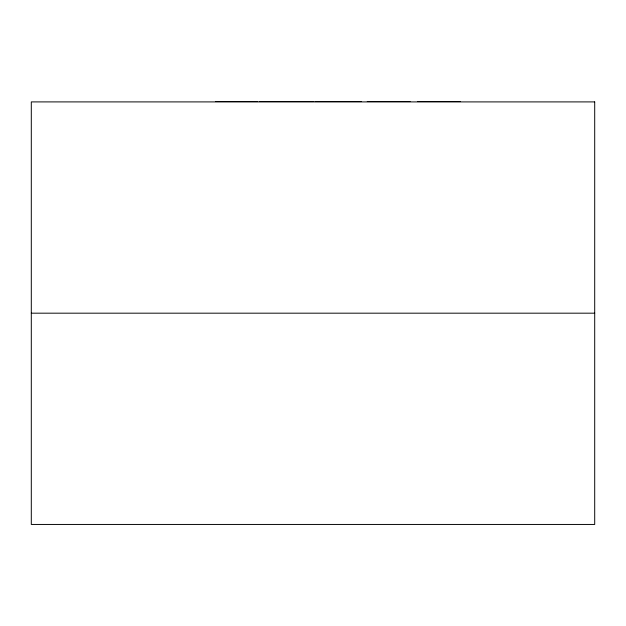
<?xml version="1.0" encoding="UTF-8"?>
<svg xmlns="http://www.w3.org/2000/svg" width="626" height="626" viewBox="0 0 626 626"><rect width="100%" height="100%" fill="white"/><g stroke="black" fill="none" stroke-linecap="round" stroke-linejoin="round"><path stroke-width="0.94" d="M215.493 101.553L257.763 101.553M259.43 101.553L313.305 101.553M315.058 101.553L361.241 101.553M367.266 101.553L410.085 101.553M417.55 101.553L460.36 101.553M31.3 313.18L594.7 313.18M594.7 101.905L31.3 101.905L31.3 524.447L594.7 524.447L594.7 101.905"/></g></svg>
